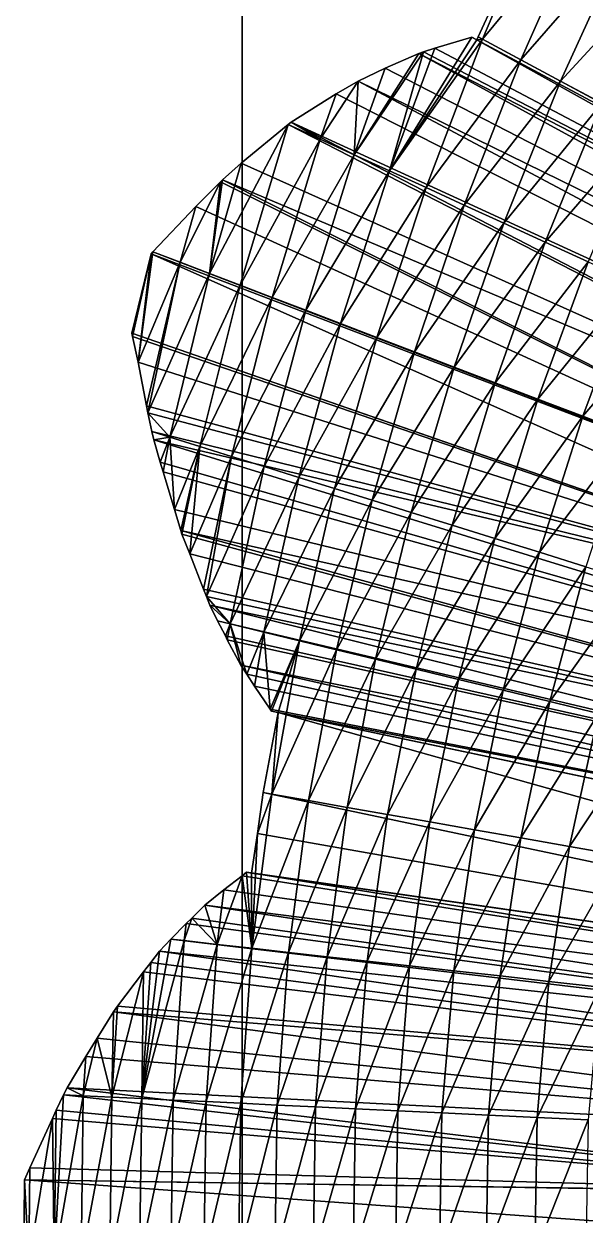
# Model space of a CAD drawing. Header units: inches. Extents: x 62 to 1153, y 3 to 780.
# Drawn here: x 1098.58 to 1104.33, y 747.37 to 759.55 of the extents above; entities that cross this region are included whole.
import ezdxf

# ---------------------------------------------------------------- set-up
doc = ezdxf.new("R2010")
doc.units = ezdxf.units.IN
doc.header["$MEASUREMENT"] = 0
doc.layers.add('ConstLine', color=6, linetype='Continuous')
doc.layers.add('ObjLayer', color=2, linetype='Continuous')

msp = doc.modelspace()

# ---------------------------------------------------------------- linework, layer by layer
at = {"layer": 'ConstLine'}
for points in [[(1120.817, 772.324), (1100.817, 722.324), (1100.817, 772.324)], [(1100.817, 722.324), (1120.817, 772.324), (1120.817, 722.324)], [(1120.817, 722.324, 4), (1100.817, 772.324, 4), (1100.817, 722.324, 4)], [(1100.817, 772.324, 4), (1120.817, 722.324, 4), (1113.931, 745.614, 4)], [(1100.817, 772.324, 4), (1113.931, 745.614, 4), (1113.79, 746.133, 4)], [(1100.817, 772.324, 4), (1113.79, 746.133, 4), (1113.731, 746.362, 4)], [(1100.817, 772.324, 4), (1113.731, 746.362, 4), (1113.673, 746.852, 4)], [(1100.817, 772.324, 4), (1113.673, 746.852, 4), (1113.641, 747.129, 4)], [(1100.817, 772.324, 4), (1113.819, 748.659, 4), (1120.817, 772.324, 4)], [(1113.819, 748.659, 4), (1100.817, 772.324, 4), (1113.672, 747.9, 4)], [(1113.672, 747.9, 4), (1100.817, 772.324, 4), (1113.641, 747.129, 4)], [(1100.817, 772.324, 4), (1100.817, 722.324), (1100.817, 722.324, 4)], [(1100.817, 722.324), (1100.817, 772.324, 4), (1100.817, 772.324)], [(1112.31, 758.998, 36.5), (1104.549, 766.959, 26.501), (1103.909, 766.667, 27.455)], [(1112.31, 758.998, 36.5), (1103.909, 766.667, 27.455), (1103.614, 766.52, 27.916)], [(1111.967, 758.589, 36.5), (1103.614, 766.52, 27.916), (1103.179, 765.741, 28.041)], [(1112.31, 758.998, 36.5), (1103.614, 766.52, 27.916), (1111.967, 758.589, 36.5)], [(1103.179, 765.741, 28.041), (1103.195, 764.728, 27.108), (1111.967, 758.589, 36.5)], [(1103.195, 764.728, 27.108), (1103.197, 764.434, 26.833), (1111.967, 758.589, 36.5)], [(1103.197, 764.434, 26.833), (1112.704, 757.241, 36.5), (1111.967, 758.589, 36.5)], [(1103.197, 764.434, 26.833), (1103.225, 764.105, 26.494), (1112.704, 757.241, 36.5)], [(1103.225, 764.105, 26.494), (1103.287, 763.315, 25.673), (1112.704, 757.241, 36.5)], [(1103.287, 763.315, 25.673), (1113.382, 756.15, 36.5), (1112.704, 757.241, 36.5)], [(1103.287, 763.315, 25.673), (1103.451, 762.365, 24.603), (1113.382, 756.15, 36.5)], [(1103.451, 762.365, 24.603), (1113.995, 755.275, 36.5), (1113.382, 756.15, 36.5)], [(1103.451, 762.365, 24.603), (1103.584, 761.845, 23.941), (1113.995, 755.275, 36.5)], [(1103.584, 761.845, 23.941), (1103.648, 761.591, 23.616), (1113.995, 755.275, 36.5)], [(1103.648, 761.591, 23.616), (1114.538, 754.584, 36.5), (1113.995, 755.275, 36.5)], [(1103.648, 761.591, 23.616), (1103.734, 761.348, 23.269), (1114.538, 754.584, 36.5)], [(1103.734, 761.348, 23.269), (1103.866, 760.978, 22.739), (1114.538, 754.584, 36.5)], [(1115.009, 754.049, 36.5), (1103.866, 760.978, 22.739), (1103.934, 760.935, 22.582)], [(1103.866, 760.978, 22.739), (1115.009, 754.049, 36.5), (1114.538, 754.584, 36.5)], [(1114.722, 753.238, 36.5), (1103.934, 760.935, 22.582), (1103.918, 760.905, 22.586)], [(1115.009, 754.049, 36.5), (1103.934, 760.935, 22.582), (1115.164, 753.953, 36.5)], [(1115.164, 753.953, 36.5), (1103.934, 760.935, 22.582), (1114.722, 753.238, 36.5)], [(1114.722, 753.238, 36.5), (1103.901, 760.867, 22.591), (1103.232, 759.419, 22.795)], [(1103.901, 760.867, 22.591), (1103.276, 759.395, 22.692), (1103.232, 759.419, 22.795)], [(1103.901, 760.867, 22.591), (1104.321, 760.655, 21.692), (1103.276, 759.395, 22.692)], [(1114.722, 753.238, 36.5), (1103.918, 760.905, 22.586), (1103.901, 760.867, 22.591)], [(1104.321, 760.655, 21.692), (1103.669, 759.184, 21.813), (1103.276, 759.395, 22.692)], [(1104.321, 760.655, 21.692), (1104.73, 760.401, 20.82), (1103.669, 759.184, 21.813)], [(1104.73, 760.401, 20.82), (1104.077, 758.966, 20.936), (1103.669, 759.184, 21.813)], [(1104.73, 760.401, 20.82), (1105.153, 760.139, 19.95), (1104.077, 758.966, 20.936)], [(1105.153, 760.139, 19.95), (1104.5, 758.739, 20.06), (1104.077, 758.966, 20.936)], [(1103.166, 759.415, 22.923), (1102.324, 758.047, 23.68), (1102.788, 759.303, 23.592)], [(1103.166, 759.415, 22.923), (1103.219, 759.387, 22.8), (1102.324, 758.047, 23.68)], [(1103.276, 759.395, 22.692), (1102.324, 758.047, 23.68), (1103.219, 759.387, 22.8)], [(1103.276, 759.395, 22.692), (1102.699, 757.876, 22.797), (1102.324, 758.047, 23.68)], [(1103.276, 759.395, 22.692), (1103.669, 759.184, 21.813), (1102.699, 757.876, 22.797)], [(1113.884, 753.452, 36.5), (1103.166, 759.415, 22.923), (1102.788, 759.303, 23.592)], [(1113.884, 753.452, 36.5), (1114.584, 753.312, 36.5), (1103.166, 759.415, 22.923)], [(1114.584, 753.312, 36.5), (1103.219, 759.387, 22.8), (1103.166, 759.415, 22.923)], [(1114.722, 753.238, 36.5), (1103.232, 759.419, 22.795), (1103.219, 759.387, 22.8)], [(1103.232, 759.419, 22.795), (1103.276, 759.395, 22.692), (1103.219, 759.387, 22.8)], [(1114.584, 753.312, 36.5), (1114.722, 753.238, 36.5), (1103.219, 759.387, 22.8)], [(1102.673, 759.265, 23.81), (1101.963, 758.212, 24.564), (1102.624, 759.249, 23.9)], [(1102.673, 759.265, 23.81), (1102.324, 758.047, 23.68), (1101.963, 758.212, 24.564)], [(1102.624, 759.249, 23.9), (1101.963, 758.212, 24.564), (1102.282, 759.099, 24.502)], [(1113.014, 753.577, 36.5), (1102.624, 759.249, 23.9), (1102.282, 759.099, 24.502)], [(1102.788, 759.303, 23.592), (1102.324, 758.047, 23.68), (1102.673, 759.265, 23.81)], [(1113.884, 753.452, 36.5), (1102.673, 759.265, 23.81), (1102.624, 759.249, 23.9)], [(1113.014, 753.577, 36.5), (1113.884, 753.452, 36.5), (1102.624, 759.249, 23.9)], [(1113.884, 753.452, 36.5), (1102.788, 759.303, 23.592), (1102.673, 759.265, 23.81)], [(1103.669, 759.184, 21.813), (1103.09, 757.698, 21.914), (1102.699, 757.876, 22.797)], [(1103.669, 759.184, 21.813), (1104.077, 758.966, 20.936), (1103.09, 757.698, 21.914)], [(1102.282, 759.099, 24.502), (1101.963, 758.212, 24.564), (1102.005, 758.966, 25.022)], [(1113.014, 753.577, 36.5), (1102.282, 759.099, 24.502), (1102.005, 758.966, 25.022)], [(1102.005, 758.966, 25.022), (1101.616, 758.371, 25.45), (1101.779, 758.834, 25.417)], [(1102.005, 758.966, 25.022), (1101.963, 758.212, 24.564), (1101.616, 758.371, 25.45)], [(1111.95, 753.67, 36.5), (1102.005, 758.966, 25.022), (1101.779, 758.834, 25.417)], [(1111.95, 753.67, 36.5), (1113.014, 753.577, 36.5), (1102.005, 758.966, 25.022)], [(1104.077, 758.966, 20.936), (1103.496, 757.512, 21.031), (1103.09, 757.698, 21.914)], [(1104.077, 758.966, 20.936), (1104.5, 758.739, 20.06), (1103.496, 757.512, 21.031)], [(1111.95, 753.67, 36.5), (1101.779, 758.834, 25.417), (1101.318, 758.545, 26.27)], [(1101.779, 758.834, 25.417), (1101.616, 758.371, 25.45), (1101.318, 758.545, 26.27)], [(1104.5, 758.739, 20.06), (1103.918, 757.319, 20.148), (1103.496, 757.512, 21.031)], [(1104.5, 758.739, 20.06), (1104.94, 758.504, 19.184), (1103.918, 757.319, 20.148)], [(1101.286, 758.521, 26.327), (1100.483, 756.998, 27.318), (1100.807, 758.125, 27.256)], [(1101.286, 758.521, 26.327), (1100.797, 756.878, 26.43), (1100.483, 756.998, 27.318)], [(1101.286, 758.521, 26.327), (1101.616, 758.371, 25.45), (1100.797, 756.878, 26.43)], [(1110.666, 753.712, 36.5), (1101.286, 758.521, 26.327), (1100.807, 758.125, 27.256)], [(1110.666, 753.712, 36.5), (1101.318, 758.545, 26.27), (1101.286, 758.521, 26.327)], [(1101.318, 758.545, 26.27), (1101.616, 758.371, 25.45), (1101.286, 758.521, 26.327)], [(1110.666, 753.712, 36.5), (1111.95, 753.67, 36.5), (1101.318, 758.545, 26.27)], [(1104.94, 758.504, 19.184), (1104.358, 757.118, 19.265), (1103.918, 757.319, 20.148)], [(1101.616, 758.371, 25.45), (1101.125, 756.752, 25.542), (1100.797, 756.878, 26.43)], [(1101.616, 758.371, 25.45), (1101.963, 758.212, 24.564), (1101.125, 756.752, 25.542)], [(1101.963, 758.212, 24.564), (1101.467, 756.622, 24.655), (1101.125, 756.752, 25.542)], [(1101.963, 758.212, 24.564), (1102.324, 758.047, 23.68), (1101.467, 756.622, 24.655)], [(1100.807, 758.125, 27.256), (1100.483, 756.998, 27.318), (1100.614, 757.956, 27.651)], [(1110.666, 753.712, 36.5), (1100.807, 758.125, 27.256), (1100.614, 757.956, 27.651)], [(1102.324, 758.047, 23.68), (1101.823, 756.486, 23.768), (1101.467, 756.622, 24.655)], [(1102.324, 758.047, 23.68), (1102.699, 757.876, 22.797), (1101.823, 756.486, 23.768)], [(1100.596, 757.937, 27.688), (1100.182, 757.113, 28.209), (1100.341, 757.683, 28.178)], [(1100.596, 757.937, 27.688), (1100.483, 756.998, 27.318), (1100.182, 757.113, 28.209)], [(1109.131, 753.676, 36.5), (1100.596, 757.937, 27.688), (1100.341, 757.683, 28.178)], [(1100.614, 757.956, 27.651), (1100.483, 756.998, 27.318), (1100.596, 757.937, 27.688)], [(1109.131, 753.676, 36.5), (1100.614, 757.956, 27.651), (1100.596, 757.937, 27.688)], [(1109.131, 753.676, 36.5), (1110.666, 753.712, 36.5), (1100.614, 757.956, 27.651)], [(1102.699, 757.876, 22.797), (1102.195, 756.344, 22.881), (1101.823, 756.486, 23.768)], [(1102.699, 757.876, 22.797), (1103.09, 757.698, 21.914), (1102.195, 756.344, 22.881)], [(1100.341, 757.683, 28.178), (1100.182, 757.113, 28.209), (1099.902, 757.219, 29.075)], [(1109.131, 753.676, 36.5), (1100.341, 757.683, 28.178), (1099.902, 757.219, 29.075)], [(1103.09, 757.698, 21.914), (1102.582, 756.196, 21.994), (1102.195, 756.344, 22.881)], [(1103.09, 757.698, 21.914), (1103.496, 757.512, 21.031), (1102.582, 756.196, 21.994)], [(1103.496, 757.512, 21.031), (1102.986, 756.041, 21.106), (1102.582, 756.196, 21.994)], [(1103.496, 757.512, 21.031), (1103.918, 757.319, 20.148), (1102.986, 756.041, 21.106)], [(1103.918, 757.319, 20.148), (1103.407, 755.881, 20.216), (1102.986, 756.041, 21.106)], [(1103.918, 757.319, 20.148), (1104.358, 757.118, 19.265), (1103.407, 755.881, 20.216)], [(1099.885, 757.2, 29.113), (1099.695, 756.353, 29.138), (1099.688, 756.389, 29.182)], [(1108.949, 753.175, 36.5), (1099.885, 757.2, 29.113), (1099.688, 756.389, 29.182)], [(1099.885, 757.2, 29.113), (1099.75, 756.091, 28.821), (1099.695, 756.353, 29.138)], [(1099.902, 757.219, 29.075), (1099.75, 756.091, 28.821), (1099.885, 757.2, 29.113)], [(1099.902, 757.219, 29.075), (1100.182, 757.113, 28.209), (1099.75, 756.091, 28.821)], [(1109.131, 753.676, 36.5), (1099.902, 757.219, 29.075), (1099.885, 757.2, 29.113)], [(1109.131, 753.676, 36.5), (1099.885, 757.2, 29.113), (1108.949, 753.175, 36.5)], [(1100.182, 757.113, 28.209), (1099.836, 755.646, 28.273), (1099.75, 756.091, 28.821)], [(1100.182, 757.113, 28.209), (1099.852, 755.574, 28.186), (1099.836, 755.646, 28.273)], [(1100.182, 757.113, 28.209), (1100.483, 756.998, 27.318), (1099.852, 755.574, 28.186)], [(1104.358, 757.118, 19.265), (1103.845, 755.713, 19.326), (1103.407, 755.881, 20.216)], [(1104.358, 757.118, 19.265), (1104.815, 756.91, 18.382), (1103.845, 755.713, 19.326)], [(1100.483, 756.998, 27.318), (1100.076, 755.323, 27.393), (1099.852, 755.574, 28.186)], [(1100.483, 756.998, 27.318), (1100.797, 756.878, 26.43), (1100.076, 755.323, 27.393)], [(1100.797, 756.878, 26.43), (1100.384, 755.228, 26.504), (1100.076, 755.323, 27.393)], [(1100.797, 756.878, 26.43), (1101.125, 756.752, 25.542), (1100.384, 755.228, 26.504)], [(1104.815, 756.91, 18.382), (1104.303, 755.538, 18.434), (1103.845, 755.713, 19.326)], [(1104.815, 756.91, 18.382), (1105.291, 756.693, 17.497), (1104.303, 755.538, 18.434)], [(1101.125, 756.752, 25.542), (1100.707, 755.127, 25.615), (1100.384, 755.228, 26.504)], [(1101.125, 756.752, 25.542), (1101.467, 756.622, 24.655), (1100.707, 755.127, 25.615)], [(1105.291, 756.693, 17.497), (1104.779, 755.356, 17.541), (1104.303, 755.538, 18.434)], [(1101.467, 756.622, 24.655), (1101.043, 755.023, 24.726), (1100.707, 755.127, 25.615)], [(1101.467, 756.622, 24.655), (1101.823, 756.486, 23.768), (1101.043, 755.023, 24.726)], [(1101.823, 756.486, 23.768), (1101.395, 754.913, 23.836), (1101.043, 755.023, 24.726)], [(1101.823, 756.486, 23.768), (1102.195, 756.344, 22.881), (1101.395, 754.913, 23.836)], [(1108.949, 753.175, 36.5), (1099.688, 756.389, 29.182), (1099.695, 756.353, 29.138)], [(1108.949, 753.175, 36.5), (1099.695, 756.353, 29.138), (1099.75, 756.091, 28.821)], [(1102.195, 756.344, 22.881), (1101.762, 754.799, 22.945), (1101.395, 754.913, 23.836)], [(1102.195, 756.344, 22.881), (1102.582, 756.196, 21.994), (1101.762, 754.799, 22.945)], [(1102.582, 756.196, 21.994), (1102.146, 754.68, 22.053), (1101.762, 754.799, 22.945)], [(1102.582, 756.196, 21.994), (1102.986, 756.041, 21.106), (1102.146, 754.68, 22.053)], [(1108.949, 753.175, 36.5), (1099.75, 756.091, 28.821), (1099.836, 755.646, 28.273)], [(1102.986, 756.041, 21.106), (1102.547, 754.555, 21.16), (1102.146, 754.68, 22.053)], [(1102.986, 756.041, 21.106), (1103.407, 755.881, 20.216), (1102.547, 754.555, 21.16)], [(1103.407, 755.881, 20.216), (1102.965, 754.425, 20.264), (1102.547, 754.555, 21.16)], [(1103.407, 755.881, 20.216), (1103.845, 755.713, 19.326), (1102.965, 754.425, 20.264)], [(1103.845, 755.713, 19.326), (1103.403, 754.289, 19.367), (1102.965, 754.425, 20.264)], [(1103.845, 755.713, 19.326), (1104.303, 755.538, 18.434), (1103.403, 754.289, 19.367)], [(1108.949, 753.175, 36.5), (1099.836, 755.646, 28.273), (1099.852, 755.574, 28.186)], [(1099.852, 755.574, 28.186), (1100.076, 755.323, 27.393), (1099.892, 755.381, 27.951)], [(1108.949, 753.175, 36.5), (1099.852, 755.574, 28.186), (1099.892, 755.381, 27.951)], [(1104.303, 755.538, 18.434), (1103.859, 754.147, 18.468), (1103.403, 754.289, 19.367)], [(1104.303, 755.538, 18.434), (1104.779, 755.356, 17.541), (1103.859, 754.147, 18.468)], [(1099.892, 755.381, 27.951), (1100.076, 755.323, 27.393), (1099.911, 755.298, 27.853)], [(1108.949, 753.175, 36.5), (1099.892, 755.381, 27.951), (1099.911, 755.298, 27.853)], [(1104.779, 755.356, 17.541), (1104.336, 753.999, 17.566), (1103.859, 754.147, 18.468)], [(1100.076, 755.323, 27.393), (1099.978, 755.07, 27.542), (1099.911, 755.298, 27.853)], [(1108.949, 753.175, 36.5), (1099.911, 755.298, 27.853), (1110.102, 752.161, 36.5)], [(1110.102, 752.161, 36.5), (1099.911, 755.298, 27.853), (1099.978, 755.07, 27.542)], [(1100.076, 755.323, 27.393), (1100.006, 754.971, 27.405), (1099.978, 755.07, 27.542)], [(1100.076, 755.323, 27.393), (1100.124, 754.586, 26.887), (1100.006, 754.971, 27.405)], [(1100.076, 755.323, 27.393), (1100.384, 755.228, 26.504), (1100.124, 754.586, 26.887)], [(1100.384, 755.228, 26.504), (1100.187, 754.37, 26.591), (1100.124, 754.586, 26.887)], [(1100.384, 755.228, 26.504), (1100.2, 754.334, 26.534), (1100.187, 754.37, 26.591)], [(1100.384, 755.228, 26.504), (1100.281, 754.13, 26.221), (1100.2, 754.334, 26.534)], [(1100.384, 755.228, 26.504), (1100.707, 755.127, 25.615), (1100.281, 754.13, 26.221)], [(1100.707, 755.127, 25.615), (1100.419, 753.771, 25.66), (1100.281, 754.13, 26.221)], [(1100.707, 755.127, 25.615), (1100.45, 753.696, 25.545), (1100.419, 753.771, 25.66)], [(1100.707, 755.127, 25.615), (1101.043, 755.023, 24.726), (1100.45, 753.696, 25.545)], [(1110.102, 752.161, 36.5), (1099.978, 755.07, 27.542), (1100.006, 754.971, 27.405)], [(1110.102, 752.161, 36.5), (1100.006, 754.971, 27.405), (1100.124, 754.586, 26.887)], [(1101.043, 755.023, 24.726), (1100.692, 753.415, 24.778), (1100.45, 753.696, 25.545)], [(1101.043, 755.023, 24.726), (1101.395, 754.913, 23.836), (1100.692, 753.415, 24.778)], [(1101.395, 754.913, 23.836), (1101.039, 753.331, 23.885), (1100.692, 753.415, 24.778)], [(1101.395, 754.913, 23.836), (1101.762, 754.799, 22.945), (1101.039, 753.331, 23.885)], [(1101.762, 754.799, 22.945), (1101.403, 753.243, 22.991), (1101.039, 753.331, 23.885)], [(1101.762, 754.799, 22.945), (1102.146, 754.68, 22.053), (1101.403, 753.243, 22.991)], [(1102.146, 754.68, 22.053), (1101.783, 753.151, 22.094), (1101.403, 753.243, 22.991)], [(1102.146, 754.68, 22.053), (1102.547, 754.555, 21.16), (1101.783, 753.151, 22.094)], [(1110.102, 752.161, 36.5), (1100.124, 754.586, 26.887), (1100.187, 754.37, 26.591)], [(1102.547, 754.555, 21.16), (1102.181, 753.054, 21.196), (1101.783, 753.151, 22.094)], [(1102.547, 754.555, 21.16), (1102.965, 754.425, 20.264), (1102.181, 753.054, 21.196)], [(1110.102, 752.161, 36.5), (1100.187, 754.37, 26.591), (1111.112, 751.367, 36.5)], [(1111.112, 751.367, 36.5), (1100.187, 754.37, 26.591), (1100.2, 754.334, 26.534)], [(1102.965, 754.425, 20.264), (1102.597, 752.953, 20.294), (1102.181, 753.054, 21.196)], [(1102.965, 754.425, 20.264), (1103.403, 754.289, 19.367), (1102.597, 752.953, 20.294)], [(1111.112, 751.367, 36.5), (1100.2, 754.334, 26.534), (1100.281, 754.13, 26.221)], [(1103.403, 754.289, 19.367), (1103.032, 752.847, 19.391), (1102.597, 752.953, 20.294)], [(1103.403, 754.289, 19.367), (1103.859, 754.147, 18.468), (1103.032, 752.847, 19.391)], [(1111.112, 751.367, 36.5), (1100.281, 754.13, 26.221), (1100.419, 753.771, 25.66)], [(1103.859, 754.147, 18.468), (1103.488, 752.737, 18.484), (1103.032, 752.847, 19.391)], [(1103.859, 754.147, 18.468), (1104.336, 753.999, 17.566), (1103.488, 752.737, 18.484)], [(1104.336, 753.999, 17.566), (1103.965, 752.621, 17.575), (1103.488, 752.737, 18.484)], [(1104.336, 753.999, 17.566), (1104.835, 753.844, 16.663), (1103.965, 752.621, 17.575)], [(1111.112, 751.367, 36.5), (1100.419, 753.771, 25.66), (1100.45, 753.696, 25.545)], [(1104.835, 753.844, 16.663), (1104.464, 752.5, 16.663), (1103.965, 752.621, 17.575)], [(1100.45, 753.696, 25.545), (1100.692, 753.415, 24.778), (1100.486, 753.605, 25.405)], [(1111.112, 751.367, 36.5), (1100.45, 753.696, 25.545), (1100.486, 753.605, 25.405)], [(1111.112, 751.367, 36.5), (1100.486, 753.605, 25.405), (1111.987, 750.755, 36.5)], [(1100.486, 753.605, 25.405), (1100.692, 753.415, 24.778), (1100.565, 753.446, 25.121)], [(1111.987, 750.755, 36.5), (1100.486, 753.605, 25.405), (1100.565, 753.446, 25.121)], [(1111.987, 750.755, 36.5), (1100.565, 753.446, 25.121), (1100.645, 753.292, 24.851)], [(1100.565, 753.446, 25.121), (1100.692, 753.415, 24.778), (1100.645, 753.292, 24.851)], [(1100.692, 753.415, 24.778), (1100.664, 753.253, 24.781), (1100.645, 753.292, 24.851)], [(1100.692, 753.415, 24.778), (1100.804, 752.992, 24.331), (1100.664, 753.253, 24.781)], [(1100.692, 753.415, 24.778), (1101.039, 753.331, 23.885), (1100.864, 752.901, 24.145)], [(1100.692, 753.415, 24.778), (1100.864, 752.901, 24.145), (1100.804, 752.992, 24.331)], [(1111.987, 750.755, 36.5), (1100.645, 753.292, 24.851), (1100.664, 753.253, 24.781)], [(1101.039, 753.331, 23.885), (1100.943, 752.78, 23.896), (1100.864, 752.901, 24.145)], [(1101.039, 753.331, 23.885), (1101.104, 752.543, 23.422), (1100.943, 752.78, 23.896)], [(1101.039, 753.331, 23.885), (1101.403, 753.243, 22.991), (1101.104, 752.543, 23.422)], [(1111.987, 750.755, 36.5), (1100.664, 753.253, 24.781), (1100.804, 752.992, 24.331)], [(1101.403, 753.243, 22.991), (1101.117, 752.523, 23.38), (1101.104, 752.543, 23.422)], [(1101.403, 753.243, 22.991), (1101.184, 752.509, 23.213), (1101.117, 752.523, 23.38)], [(1101.403, 753.243, 22.991), (1101.119, 751.675, 23.02), (1101.184, 752.509, 23.213)], [(1101.403, 753.243, 22.991), (1101.783, 753.151, 22.094), (1101.119, 751.675, 23.02)], [(1101.783, 753.151, 22.094), (1101.496, 751.609, 22.119), (1101.119, 751.675, 23.02)], [(1101.783, 753.151, 22.094), (1102.181, 753.054, 21.196), (1101.496, 751.609, 22.119)], [(1102.181, 753.054, 21.196), (1101.891, 751.539, 21.216), (1101.496, 751.609, 22.119)], [(1102.181, 753.054, 21.196), (1102.597, 752.953, 20.294), (1101.891, 751.539, 21.216)], [(1111.987, 750.755, 36.5), (1100.804, 752.992, 24.331), (1112.734, 750.291, 36.5)], [(1112.734, 750.291, 36.5), (1100.804, 752.992, 24.331), (1100.864, 752.901, 24.145)], [(1112.734, 750.291, 36.5), (1100.864, 752.901, 24.145), (1100.943, 752.78, 23.896)], [(1102.597, 752.953, 20.294), (1102.305, 751.466, 20.31), (1101.891, 751.539, 21.216)], [(1102.597, 752.953, 20.294), (1103.032, 752.847, 19.391), (1102.305, 751.466, 20.31)], [(1112.734, 750.291, 36.5), (1100.943, 752.78, 23.896), (1101.104, 752.543, 23.422)], [(1103.032, 752.847, 19.391), (1102.739, 751.39, 19.401), (1102.305, 751.466, 20.31)], [(1103.032, 752.847, 19.391), (1103.488, 752.737, 18.484), (1102.739, 751.39, 19.401)], [(1103.488, 752.737, 18.484), (1103.194, 751.31, 18.488), (1102.739, 751.39, 19.401)], [(1103.488, 752.737, 18.484), (1103.965, 752.621, 17.575), (1103.194, 751.31, 18.488)], [(1112.734, 750.291, 36.5), (1101.104, 752.543, 23.422), (1101.117, 752.523, 23.38)], [(1103.965, 752.621, 17.575), (1103.67, 751.226, 17.572), (1103.194, 751.31, 18.488)], [(1103.965, 752.621, 17.575), (1104.464, 752.5, 16.663), (1103.67, 751.226, 17.572)], [(1101.184, 752.509, 23.213), (1101.119, 751.675, 23.02), (1101.033, 751.69, 23.234)], [(1101.184, 752.509, 23.213), (1101.033, 751.69, 23.234), (1113.367, 749.089, 36.5)], [(1113.36, 749.949, 36.5), (1101.117, 752.523, 23.38), (1101.184, 752.509, 23.213)], [(1112.734, 750.291, 36.5), (1101.117, 752.523, 23.38), (1113.36, 749.949, 36.5)], [(1101.184, 752.509, 23.213), (1113.367, 749.089, 36.5), (1113.538, 749.911, 36.5)], [(1113.36, 749.949, 36.5), (1101.184, 752.509, 23.213), (1113.538, 749.911, 36.5)], [(1104.464, 752.5, 16.663), (1104.169, 751.138, 16.653), (1103.67, 751.226, 17.572)], [(1104.464, 752.5, 16.663), (1104.986, 752.374, 15.749), (1104.169, 751.138, 16.653)], [(1104.986, 752.374, 15.749), (1104.692, 751.045, 15.732), (1104.169, 751.138, 16.653)], [(1101.119, 751.675, 23.02), (1100.917, 750.098, 23.036), (1100.972, 751.27, 23.261)], [(1101.119, 751.675, 23.02), (1101.496, 751.609, 22.119), (1100.917, 750.098, 23.036)], [(1101.033, 751.69, 23.234), (1100.972, 751.27, 23.261), (1113.367, 749.089, 36.5)], [(1101.033, 751.69, 23.234), (1101.119, 751.675, 23.02), (1100.972, 751.27, 23.261)], [(1101.496, 751.609, 22.119), (1101.292, 750.056, 22.133), (1100.917, 750.098, 23.036)], [(1101.496, 751.609, 22.119), (1101.891, 751.539, 21.216), (1101.292, 750.056, 22.133)], [(1101.891, 751.539, 21.216), (1101.685, 750.012, 21.226), (1101.292, 750.056, 22.133)], [(1101.891, 751.539, 21.216), (1102.305, 751.466, 20.31), (1101.685, 750.012, 21.226)], [(1102.305, 751.466, 20.31), (1102.097, 749.966, 20.316), (1101.685, 750.012, 21.226)], [(1102.305, 751.466, 20.31), (1102.739, 751.39, 19.401), (1102.097, 749.966, 20.316)], [(1102.739, 751.39, 19.401), (1102.529, 749.918, 19.402), (1102.097, 749.966, 20.316)], [(1102.739, 751.39, 19.401), (1103.194, 751.31, 18.488), (1102.529, 749.918, 19.402)], [(1103.194, 751.31, 18.488), (1102.982, 749.868, 18.485), (1102.529, 749.918, 19.402)], [(1103.194, 751.31, 18.488), (1103.67, 751.226, 17.572), (1102.982, 749.868, 18.485)], [(1100.972, 751.27, 23.261), (1100.912, 750.867, 23.286), (1113.367, 749.089, 36.5)], [(1100.972, 751.27, 23.261), (1100.917, 750.098, 23.036), (1100.912, 750.867, 23.286)], [(1103.67, 751.226, 17.572), (1103.458, 749.815, 17.564), (1102.982, 749.868, 18.485)], [(1103.67, 751.226, 17.572), (1104.169, 751.138, 16.653), (1103.458, 749.815, 17.564)], [(1104.169, 751.138, 16.653), (1103.957, 749.759, 16.639), (1103.458, 749.815, 17.564)], [(1104.169, 751.138, 16.653), (1104.692, 751.045, 15.732), (1103.957, 749.759, 16.639)], [(1104.692, 751.045, 15.732), (1104.48, 749.701, 15.712), (1103.957, 749.759, 16.639)], [(1100.816, 750.839, 23.518), (1100.917, 750.098, 23.036), (1100.561, 750.138, 23.937)], [(1100.816, 750.839, 23.518), (1100.561, 750.138, 23.937), (1100.63, 750.696, 23.93)], [(1112.507, 749.004, 36.5), (1100.816, 750.839, 23.518), (1100.63, 750.696, 23.93)], [(1100.861, 750.875, 23.416), (1100.917, 750.098, 23.036), (1100.816, 750.839, 23.518)], [(1112.507, 749.004, 36.5), (1100.861, 750.875, 23.416), (1100.816, 750.839, 23.518)], [(1100.861, 750.875, 23.416), (1100.912, 750.867, 23.286), (1100.917, 750.098, 23.036)], [(1112.507, 749.004, 36.5), (1113.212, 749.111, 36.5), (1100.861, 750.875, 23.416)], [(1113.212, 749.111, 36.5), (1100.912, 750.867, 23.286), (1100.861, 750.875, 23.416)], [(1113.212, 749.111, 36.5), (1113.367, 749.089, 36.5), (1100.912, 750.867, 23.286)], [(1100.63, 750.696, 23.93), (1100.561, 750.138, 23.937), (1100.434, 750.538, 24.392)], [(1112.507, 749.004, 36.5), (1100.63, 750.696, 23.93), (1100.434, 750.538, 24.392)], [(1100.434, 750.538, 24.392), (1100.561, 750.138, 23.937), (1100.3, 750.407, 24.699)], [(1111.646, 748.824, 36.5), (1100.434, 750.538, 24.392), (1100.3, 750.407, 24.699)], [(1111.646, 748.824, 36.5), (1112.507, 749.004, 36.5), (1100.434, 750.538, 24.392)], [(1100.242, 750.35, 24.832), (1100.221, 750.176, 24.834), (1100.085, 750.191, 25.209)], [(1111.646, 748.824, 36.5), (1100.242, 750.35, 24.832), (1100.085, 750.191, 25.209)], [(1100.3, 750.407, 24.699), (1100.221, 750.176, 24.834), (1100.242, 750.35, 24.832)], [(1100.3, 750.407, 24.699), (1100.561, 750.138, 23.937), (1100.221, 750.176, 24.834)], [(1111.646, 748.824, 36.5), (1100.3, 750.407, 24.699), (1100.242, 750.35, 24.832)], [(1100.085, 750.191, 25.209), (1099.788, 748.561, 25.742), (1099.97, 750.068, 25.504)], [(1100.085, 750.191, 25.209), (1100.221, 750.176, 24.834), (1099.788, 748.561, 25.742)], [(1100.221, 750.176, 24.834), (1100.109, 748.546, 24.845), (1099.788, 748.561, 25.742)], [(1111.646, 748.824, 36.5), (1100.085, 750.191, 25.209), (1099.97, 750.068, 25.504)], [(1100.221, 750.176, 24.834), (1100.561, 750.138, 23.937), (1100.109, 748.546, 24.845)], [(1100.561, 750.138, 23.937), (1100.448, 748.53, 23.946), (1100.109, 748.546, 24.845)], [(1100.561, 750.138, 23.937), (1100.917, 750.098, 23.036), (1100.448, 748.53, 23.946)], [(1100.917, 750.098, 23.036), (1100.803, 748.513, 23.044), (1100.448, 748.53, 23.946)], [(1100.917, 750.098, 23.036), (1101.292, 750.056, 22.133), (1100.803, 748.513, 23.044)], [(1099.97, 750.068, 25.504), (1099.788, 748.561, 25.742), (1099.88, 749.953, 25.732)], [(1110.615, 748.547, 36.5), (1099.97, 750.068, 25.504), (1099.88, 749.953, 25.732)], [(1110.615, 748.547, 36.5), (1111.646, 748.824, 36.5), (1099.97, 750.068, 25.504)], [(1101.292, 750.056, 22.133), (1101.176, 748.495, 22.138), (1100.803, 748.513, 23.044)], [(1101.292, 750.056, 22.133), (1101.685, 750.012, 21.226), (1101.176, 748.495, 22.138)], [(1101.685, 750.012, 21.226), (1101.567, 748.477, 21.229), (1101.176, 748.495, 22.138)], [(1101.685, 750.012, 21.226), (1102.097, 749.966, 20.316), (1101.567, 748.477, 21.229)], [(1099.806, 749.856, 25.927), (1099.481, 748.576, 26.636), (1099.541, 749.506, 26.629)], [(1099.806, 749.856, 25.927), (1099.788, 748.561, 25.742), (1099.481, 748.576, 26.636)], [(1110.615, 748.547, 36.5), (1099.806, 749.856, 25.927), (1099.541, 749.506, 26.629)], [(1099.88, 749.953, 25.732), (1099.788, 748.561, 25.742), (1099.806, 749.856, 25.927)], [(1110.615, 748.547, 36.5), (1099.88, 749.953, 25.732), (1099.806, 749.856, 25.927)], [(1102.097, 749.966, 20.316), (1101.978, 748.457, 20.317), (1101.567, 748.477, 21.229)], [(1102.097, 749.966, 20.316), (1102.529, 749.918, 19.402), (1101.978, 748.457, 20.317)], [(1102.529, 749.918, 19.402), (1102.409, 748.436, 19.4), (1101.978, 748.457, 20.317)], [(1102.529, 749.918, 19.402), (1102.982, 749.868, 18.485), (1102.409, 748.436, 19.4)], [(1102.982, 749.868, 18.485), (1102.862, 748.415, 18.48), (1102.409, 748.436, 19.4)], [(1102.982, 749.868, 18.485), (1103.458, 749.815, 17.564), (1102.862, 748.415, 18.48)], [(1103.458, 749.815, 17.564), (1103.337, 748.392, 17.556), (1102.862, 748.415, 18.48)], [(1103.458, 749.815, 17.564), (1103.957, 749.759, 16.639), (1103.337, 748.392, 17.556)], [(1103.957, 749.759, 16.639), (1103.836, 748.368, 16.629), (1103.337, 748.392, 17.556)], [(1103.957, 749.759, 16.639), (1104.48, 749.701, 15.712), (1103.836, 748.368, 16.629)], [(1104.48, 749.701, 15.712), (1104.36, 748.344, 15.697), (1103.836, 748.368, 16.629)], [(1099.541, 749.506, 26.629), (1099.481, 748.576, 26.636), (1099.499, 749.448, 26.746)], [(1110.615, 748.547, 36.5), (1099.541, 749.506, 26.629), (1099.499, 749.448, 26.746)], [(1109.394, 748.147, 36.5), (1099.499, 749.448, 26.746), (1099.331, 749.178, 27.208)], [(1099.499, 749.448, 26.746), (1099.481, 748.576, 26.636), (1099.331, 749.178, 27.208)], [(1109.394, 748.147, 36.5), (1110.615, 748.547, 36.5), (1099.499, 749.448, 26.746)], [(1099.331, 749.178, 27.208), (1099.481, 748.576, 26.636), (1099.19, 748.59, 27.529)], [(1099.331, 749.178, 27.208), (1099.19, 748.59, 27.529), (1099.215, 748.991, 27.526)], [(1109.394, 748.147, 36.5), (1099.331, 749.178, 27.208), (1099.215, 748.991, 27.526)], [(1109.394, 748.147, 36.5), (1099.215, 748.991, 27.526), (1099.024, 748.671, 28.08)], [(1099.215, 748.991, 27.526), (1099.19, 748.59, 27.529), (1099.024, 748.671, 28.08)], [(1107.964, 747.589, 36.5), (1099.024, 748.671, 28.08), (1098.987, 748.599, 28.184)], [(1099.024, 748.671, 28.08), (1099.19, 748.59, 27.529), (1098.987, 748.599, 28.184)], [(1107.964, 747.589, 36.5), (1109.394, 748.147, 36.5), (1099.024, 748.671, 28.08)], [(1098.987, 748.599, 28.184), (1098.893, 746.895, 28.424), (1098.911, 748.441, 28.421)], [(1098.987, 748.599, 28.184), (1099.19, 748.59, 27.529), (1098.893, 746.895, 28.424)], [(1099.19, 748.59, 27.529), (1099.169, 746.899, 27.532), (1098.893, 746.895, 28.424)], [(1107.964, 747.589, 36.5), (1098.987, 748.599, 28.184), (1098.911, 748.441, 28.421)], [(1099.19, 748.59, 27.529), (1099.481, 748.576, 26.636), (1099.169, 746.899, 27.532)], [(1099.481, 748.576, 26.636), (1099.46, 746.904, 26.639), (1099.169, 746.899, 27.532)], [(1099.481, 748.576, 26.636), (1099.788, 748.561, 25.742), (1099.46, 746.904, 26.639)], [(1099.788, 748.561, 25.742), (1099.765, 746.908, 25.744), (1099.46, 746.904, 26.639)], [(1099.788, 748.561, 25.742), (1100.109, 748.546, 24.845), (1099.765, 746.908, 25.744)], [(1100.109, 748.546, 24.845), (1100.087, 746.914, 24.847), (1099.765, 746.908, 25.744)], [(1100.109, 748.546, 24.845), (1100.448, 748.53, 23.946), (1100.087, 746.914, 24.847)], [(1100.448, 748.53, 23.946), (1100.425, 746.919, 23.947), (1100.087, 746.914, 24.847)], [(1100.448, 748.53, 23.946), (1100.803, 748.513, 23.044), (1100.425, 746.919, 23.947)], [(1100.803, 748.513, 23.044), (1100.779, 746.925, 23.045), (1100.425, 746.919, 23.947)], [(1100.803, 748.513, 23.044), (1101.176, 748.495, 22.138), (1100.779, 746.925, 23.045)], [(1107.964, 747.589, 36.5), (1098.911, 748.441, 28.421), (1098.873, 748.356, 28.55)], [(1098.911, 748.441, 28.421), (1098.893, 746.895, 28.424), (1098.873, 748.356, 28.55)], [(1101.176, 748.495, 22.138), (1101.152, 746.93, 22.139), (1100.779, 746.925, 23.045)], [(1101.176, 748.495, 22.138), (1101.567, 748.477, 21.229), (1101.152, 746.93, 22.139)], [(1101.567, 748.477, 21.229), (1101.543, 746.937, 21.23), (1101.152, 746.93, 22.139)], [(1101.567, 748.477, 21.229), (1101.978, 748.457, 20.317), (1101.543, 746.937, 21.23)], [(1101.978, 748.457, 20.317), (1101.954, 746.943, 20.317), (1101.543, 746.937, 21.23)], [(1101.978, 748.457, 20.317), (1102.409, 748.436, 19.4), (1101.954, 746.943, 20.317)], [(1102.409, 748.436, 19.4), (1102.385, 746.95, 19.4), (1101.954, 746.943, 20.317)], [(1102.409, 748.436, 19.4), (1102.862, 748.415, 18.48), (1102.385, 746.95, 19.4)], [(1102.862, 748.415, 18.48), (1102.838, 746.957, 18.479), (1102.385, 746.95, 19.4)], [(1102.862, 748.415, 18.48), (1103.337, 748.392, 17.556), (1102.838, 746.957, 18.479)], [(1103.337, 748.392, 17.556), (1103.313, 746.965, 17.554), (1102.838, 746.957, 18.479)], [(1103.337, 748.392, 17.556), (1103.836, 748.368, 16.629), (1103.313, 746.965, 17.554)], [(1098.873, 748.356, 28.55), (1098.631, 746.89, 29.315), (1098.642, 747.852, 29.313)], [(1098.873, 748.356, 28.55), (1098.893, 746.895, 28.424), (1098.631, 746.89, 29.315)], [(1107.964, 747.589, 36.5), (1098.873, 748.356, 28.55), (1098.642, 747.852, 29.313)], [(1103.836, 748.368, 16.629), (1103.812, 746.973, 16.626), (1103.313, 746.965, 17.554)], [(1103.836, 748.368, 16.629), (1104.36, 748.344, 15.697), (1103.812, 746.973, 16.626)], [(1104.36, 748.344, 15.697), (1104.335, 746.981, 15.694), (1103.812, 746.973, 16.626)], [(1107.964, 747.589, 36.5), (1098.642, 747.852, 29.313), (1098.588, 747.729, 29.5)], [(1098.642, 747.852, 29.313), (1098.631, 746.89, 29.315), (1098.588, 747.729, 29.5)], [(1107.964, 747.055, 36.5), (1098.588, 747.729, 29.5), (1098.581, 746.914, 29.495)], [(1098.588, 747.729, 29.5), (1098.631, 746.89, 29.315), (1098.581, 746.914, 29.495)], [(1107.964, 747.589, 36.5), (1098.588, 747.729, 29.5), (1107.964, 747.055, 36.5)]]:
    msp.add_3dface(points, dxfattribs=at)
at = {"layer": 'ObjLayer'}
for p, q in [((1100.817, 722.324), (1100.817, 772.324)), ((1100.817, 722.324, 4), (1100.817, 772.324, 4)), ((1103.901, 760.867, 22.591), (1103.232, 759.419, 22.795)), ((1103.166, 759.415, 22.923), (1102.788, 759.303, 23.592)), ((1103.219, 759.387, 22.8), (1103.166, 759.415, 22.923)), ((1103.232, 759.419, 22.795), (1103.219, 759.387, 22.8)), ((1114.722, 753.238, 36.5), (1103.219, 759.387, 22.8)), ((1102.624, 759.249, 23.9), (1102.282, 759.099, 24.502)), ((1102.673, 759.265, 23.81), (1102.624, 759.249, 23.9)), ((1102.788, 759.303, 23.592), (1102.673, 759.265, 23.81)), ((1102.282, 759.099, 24.502), (1102.005, 758.966, 25.022)), ((1102.005, 758.966, 25.022), (1101.779, 758.834, 25.417)), ((1101.779, 758.834, 25.417), (1101.318, 758.545, 26.27)), ((1101.286, 758.521, 26.327), (1100.807, 758.125, 27.256)), ((1101.318, 758.545, 26.27), (1101.286, 758.521, 26.327)), ((1100.807, 758.125, 27.256), (1100.614, 757.956, 27.651)), ((1100.596, 757.937, 27.688), (1100.341, 757.683, 28.178)), ((1100.614, 757.956, 27.651), (1100.596, 757.937, 27.688)), ((1100.341, 757.683, 28.178), (1099.902, 757.219, 29.075)), ((1099.885, 757.2, 29.113), (1099.688, 756.389, 29.182)), ((1099.902, 757.219, 29.075), (1099.885, 757.2, 29.113)), ((1099.885, 757.2, 29.113), (1109.131, 753.676, 36.5)), ((1099.688, 756.389, 29.182), (1099.695, 756.353, 29.138)), ((1108.949, 753.175, 36.5), (1099.688, 756.389, 29.182)), ((1099.695, 756.353, 29.138), (1099.75, 756.091, 28.821)), ((1099.75, 756.091, 28.821), (1099.836, 755.646, 28.273)), ((1099.836, 755.646, 28.273), (1099.852, 755.574, 28.186)), ((1099.852, 755.574, 28.186), (1099.892, 755.381, 27.951)), ((1099.892, 755.381, 27.951), (1099.911, 755.298, 27.853)), ((1099.911, 755.298, 27.853), (1099.978, 755.07, 27.542)), ((1099.978, 755.07, 27.542), (1100.006, 754.971, 27.405)), ((1100.006, 754.971, 27.405), (1100.124, 754.586, 26.887)), ((1100.124, 754.586, 26.887), (1100.187, 754.37, 26.591)), ((1100.187, 754.37, 26.591), (1100.2, 754.334, 26.534)), ((1100.2, 754.334, 26.534), (1100.281, 754.13, 26.221)), ((1100.281, 754.13, 26.221), (1100.419, 753.771, 25.66)), ((1100.419, 753.771, 25.66), (1100.45, 753.696, 25.545)), ((1100.45, 753.696, 25.545), (1100.486, 753.605, 25.405)), ((1100.486, 753.605, 25.405), (1100.565, 753.446, 25.121)), ((1100.565, 753.446, 25.121), (1100.645, 753.292, 24.851)), ((1100.645, 753.292, 24.851), (1100.664, 753.253, 24.781)), ((1100.664, 753.253, 24.781), (1100.804, 752.992, 24.331)), ((1100.804, 752.992, 24.331), (1100.864, 752.901, 24.145)), ((1100.864, 752.901, 24.145), (1100.943, 752.78, 23.896)), ((1100.943, 752.78, 23.896), (1101.104, 752.543, 23.422)), ((1101.104, 752.543, 23.422), (1101.117, 752.523, 23.38)), ((1101.184, 752.509, 23.213), (1101.033, 751.69, 23.234)), ((1101.117, 752.523, 23.38), (1101.184, 752.509, 23.213)), ((1101.184, 752.509, 23.213), (1113.538, 749.911, 36.5)), ((1101.033, 751.69, 23.234), (1100.972, 751.27, 23.261)), ((1100.972, 751.27, 23.261), (1100.912, 750.867, 23.286)), ((1100.816, 750.839, 23.518), (1100.63, 750.696, 23.93)), ((1100.861, 750.875, 23.416), (1100.816, 750.839, 23.518)), ((1100.912, 750.867, 23.286), (1100.861, 750.875, 23.416)), ((1113.367, 749.089, 36.5), (1100.912, 750.867, 23.286)), ((1100.63, 750.696, 23.93), (1100.434, 750.538, 24.392)), ((1100.434, 750.538, 24.392), (1100.3, 750.407, 24.699)), ((1100.242, 750.35, 24.832), (1100.085, 750.191, 25.209)), ((1100.3, 750.407, 24.699), (1100.242, 750.35, 24.832)), ((1100.085, 750.191, 25.209), (1099.97, 750.068, 25.504)), ((1099.97, 750.068, 25.504), (1099.88, 749.953, 25.732)), ((1099.806, 749.856, 25.927), (1099.541, 749.506, 26.629)), ((1099.88, 749.953, 25.732), (1099.806, 749.856, 25.927)), ((1099.541, 749.506, 26.629), (1099.499, 749.448, 26.746)), ((1099.499, 749.448, 26.746), (1099.331, 749.178, 27.208)), ((1099.331, 749.178, 27.208), (1099.215, 748.991, 27.526)), ((1099.215, 748.991, 27.526), (1099.024, 748.671, 28.08)), ((1099.024, 748.671, 28.08), (1098.987, 748.599, 28.184)), ((1098.987, 748.599, 28.184), (1098.911, 748.441, 28.421)), ((1098.911, 748.441, 28.421), (1098.873, 748.356, 28.55)), ((1098.873, 748.356, 28.55), (1098.642, 747.852, 29.313)), ((1098.642, 747.852, 29.313), (1098.588, 747.729, 29.5)), ((1098.588, 747.729, 29.5), (1098.581, 746.914, 29.495)), ((1098.588, 747.729, 29.5), (1107.964, 747.589, 36.5))]:
    msp.add_line(p, q, dxfattribs=at)

doc.saveas('drawing.dxf')
